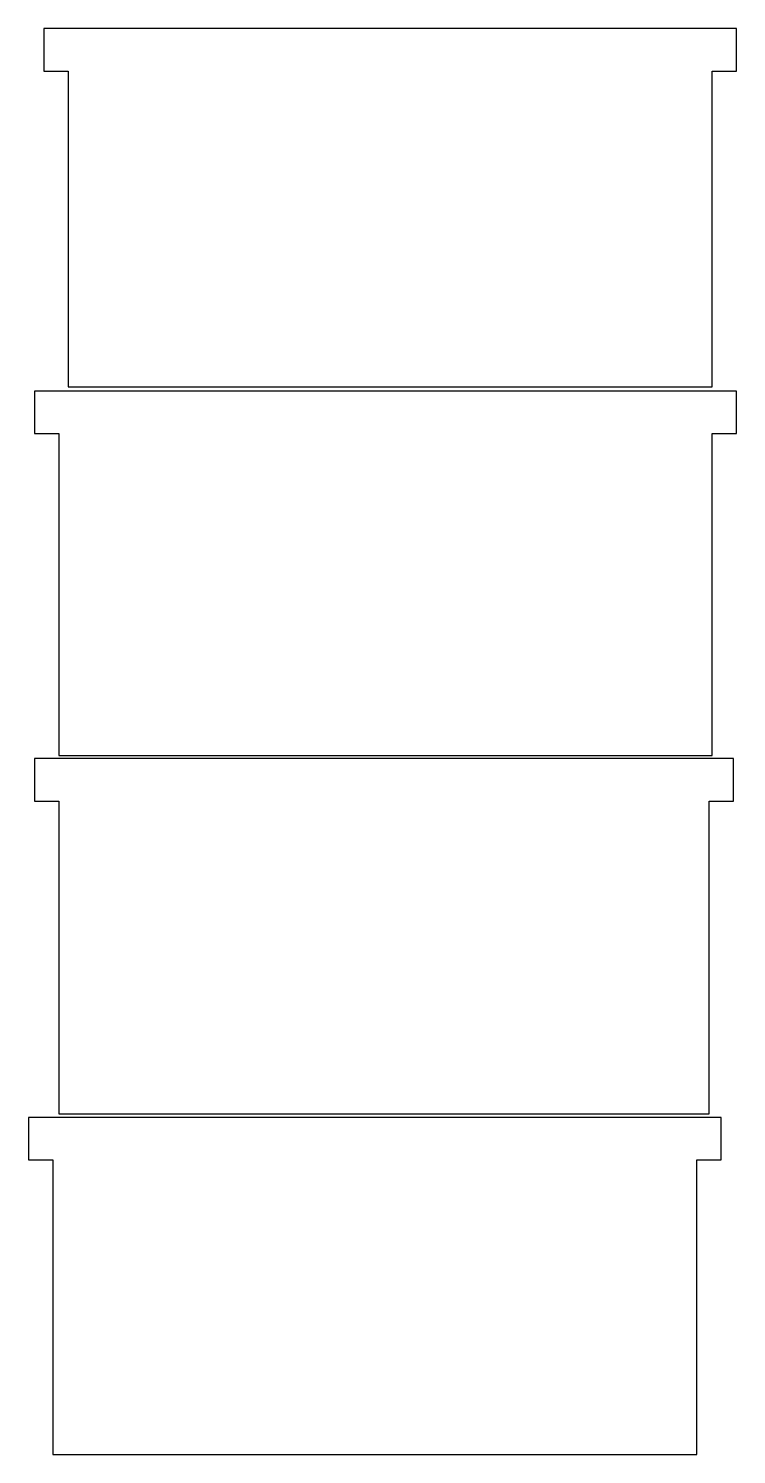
# Model space of a CAD drawing. Header units: millimetres. Extents: x -3711 to -2546, y 349 to 2697.
import ezdxf

# ---------------------------------------------------------------- set-up
doc = ezdxf.new("R2010")
doc.units = ezdxf.units.MM
doc.layers.add('Default', color=70, linetype='Continuous')

msp = doc.modelspace()

# ---------------------------------------------------------------- linework, layer by layer
at = {"layer": 'Default'}
for points in [[(-3646, 2627), (-3646, 2107), (-2586, 2107), (-2586, 2627), (-2546, 2627), (-2546, 2697), (-3686, 2697), (-3686, 2627)], [(-3661, 1500), (-2586, 1500), (-2586, 2030), (-2546, 2030), (-2546, 2100), (-3701, 2100), (-3701, 2030), (-3661, 2030)], [(-3661, 1425), (-3661, 910), (-2591, 910), (-2591, 1425), (-2551, 1425), (-2551, 1495), (-3701, 1495), (-3701, 1425)], [(-3671, 349), (-2611, 349), (-2611, 834), (-2571, 834), (-2571, 904), (-3711, 904), (-3711, 834), (-3671, 834)]]:
    msp.add_lwpolyline(points, close=True, dxfattribs=at)

doc.saveas('drawing.dxf')
